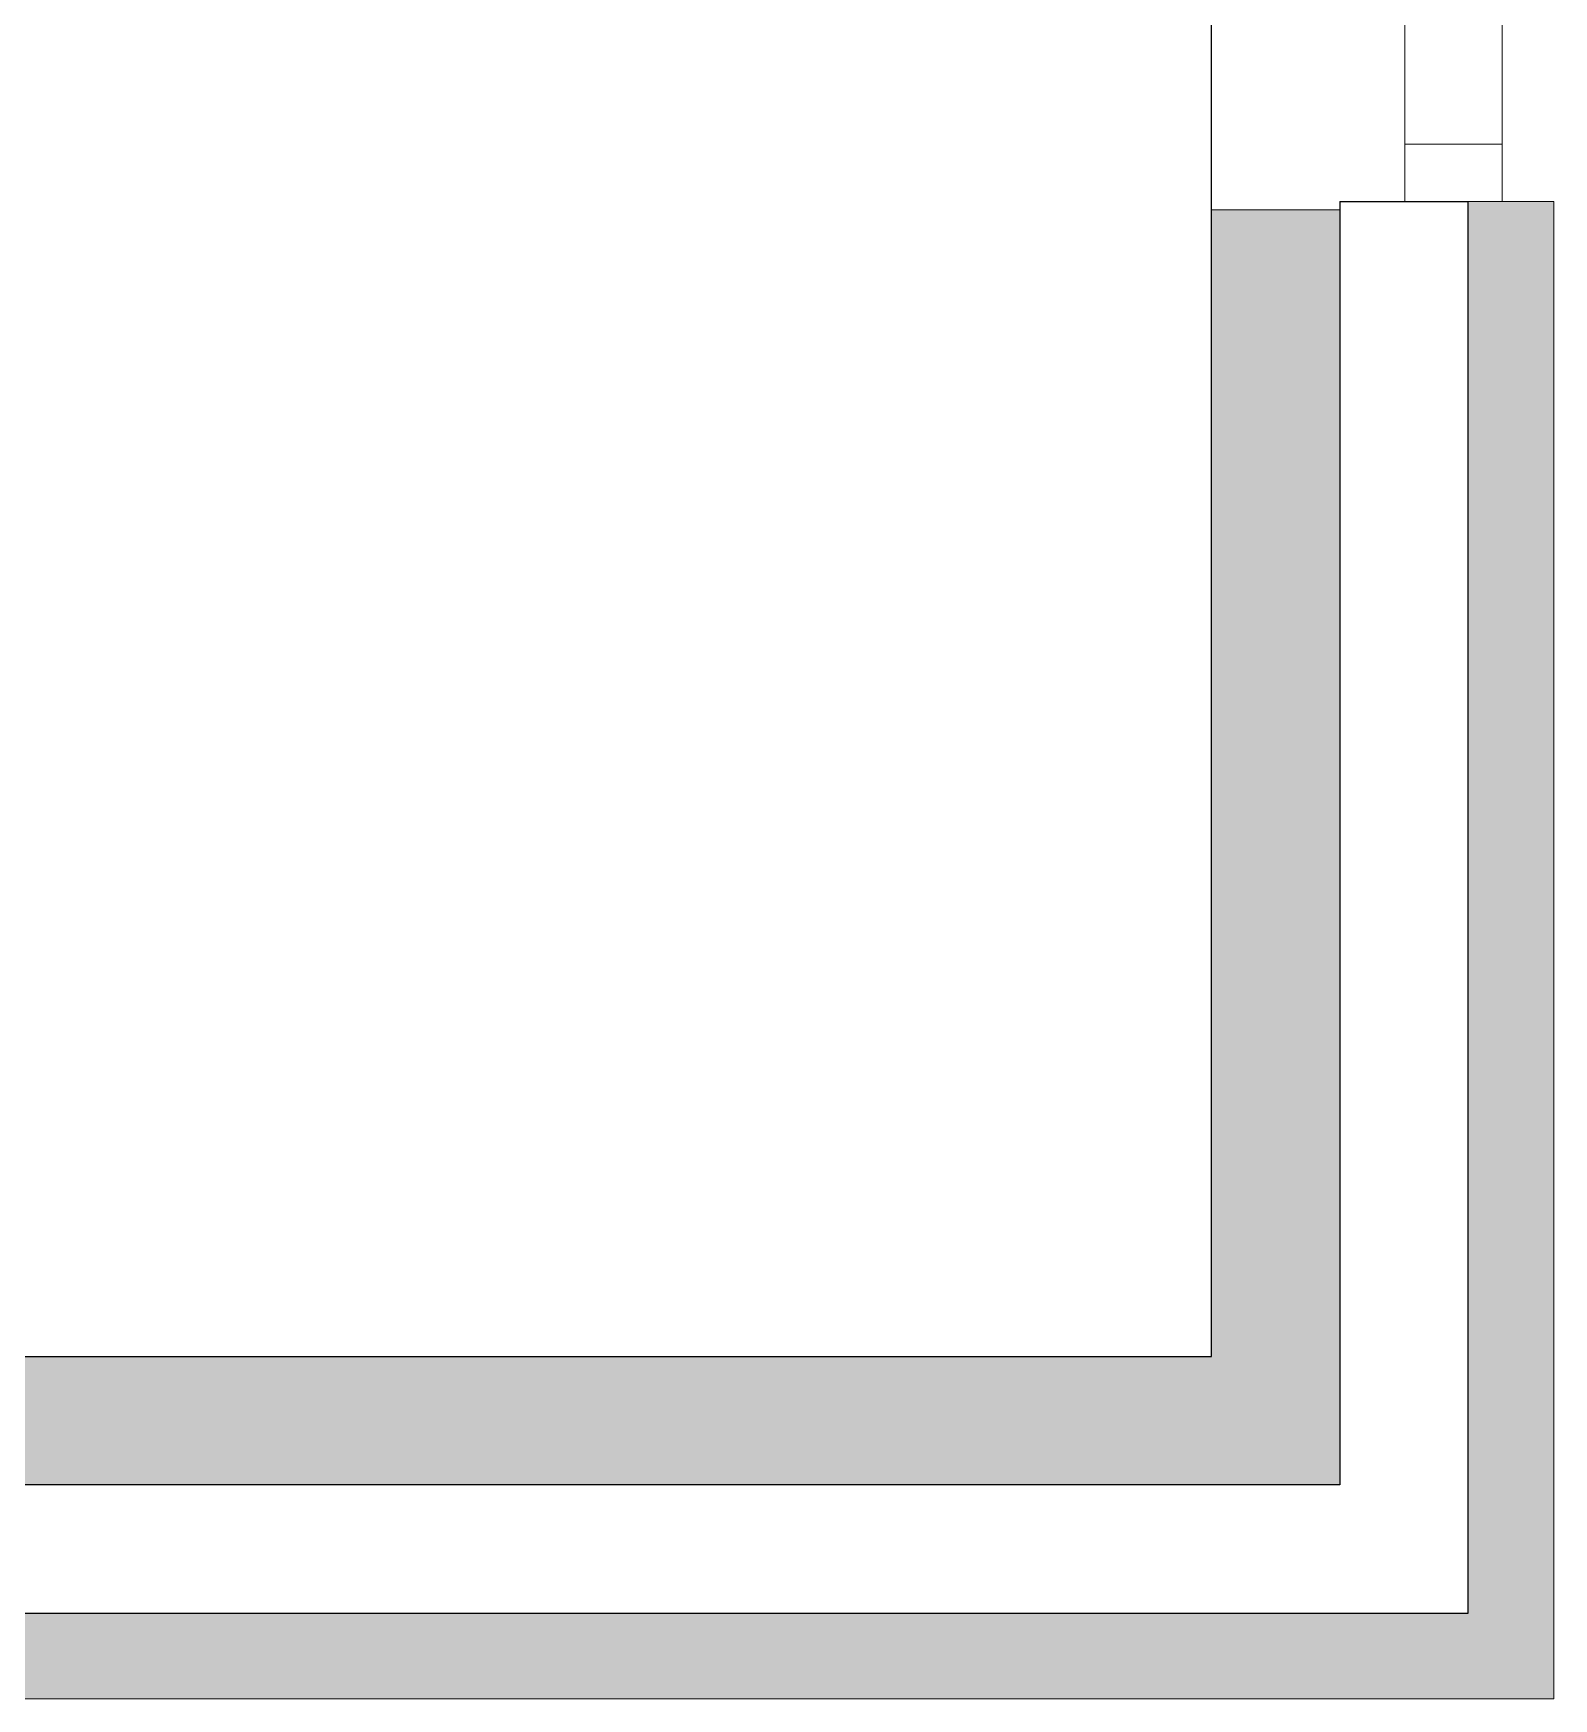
# Model space of a CAD drawing. Header units: millimetres. Extents: x -245 to 49755, y -245 to 41806.
# Drawn here: x 35538.1 to 35834.2, y 18780.1 to 19104.5 of the extents above; entities that cross this region are included whole.
import ezdxf

# ---------------------------------------------------------------- set-up
doc = ezdxf.new("R2010")
doc.units = ezdxf.units.MM
doc.linetypes.add('PUNKT2_S9', pattern=[1, 0, -1])
doc.layers.add('Standard', color=7, linetype='Continuous', lineweight=25)

msp = doc.modelspace()

# ---------------------------------------------------------------- hatches: boundary and pattern name
at = {"layer": 'Standard', "linetype": 'PUNKT2_S9', "lineweight": 18}
h = msp.add_hatch(color=9, dxfattribs=at)
h.paths.add_polyline_path([(35792.5, 19366.73), (35792.5, 19646.73), (35767.5, 19646.73), (35767.5, 19366.73)])
h.paths.add_polyline_path([(35792.5, 18821.73), (35792.5, 19070.06), (35767.5, 19070.06), (35767.5, 18821.73)])
h = msp.add_hatch(color=59, dxfattribs=at)
h.paths.add_polyline_path([(35834.17, 18780.06), (35834.17, 19071.73), (35817.5, 19071.73), (35817.5, 18796.73)])
h.paths.add_polyline_path([(35817.5, 19490.53), (35817.5, 19365.06), (35834.17, 19365.06), (35834.17, 19490.53)])
for color, points in [(9, [(35478.96, 18821.73), (35767.5, 18821.73), (35767.5, 18846.73), (35455.84, 18846.73)]), (59, [(35517.5, 18780.06), (35834.17, 18780.06), (35817.5, 18796.73), (35502.09, 18796.73)])]:
    msp.add_hatch(color=color, dxfattribs=at).paths.add_polyline_path(points)

# ---------------------------------------------------------------- linework, layer by layer
at = {"layer": 'Standard', "color": 2, "linetype": 'Continuous', "lineweight": 18}
for p, q in [((35805.17, 19365.06), (35805.17, 19071.73)), ((35824.17, 19365.06), (35824.17, 19071.73)), ((35824.17, 19082.9), (35805.17, 19082.9)), ((35805.17, 19082.9), (35805.17, 19071.73)), ((35824.17, 19071.73), (35824.17, 19082.9)), ((35805.17, 19071.73), (35824.17, 19071.73))]:
    msp.add_line(p, q, dxfattribs=at)
at = {"layer": 'Standard', "color": 7, "linetype": 'Continuous', "lineweight": -3}
for p, q in [((35767.5, 18846.73), (35767.5, 19361.51)), ((35811.67, 19071.73), (35817.5, 19071.73)), ((35817.5, 18796.73), (35817.5, 19071.73)), ((34517.5, 18846.73), (35767.5, 18846.73)), ((35502.09, 18796.73), (35817.5, 18796.73))]:
    msp.add_line(p, q, dxfattribs=at)
at = {"layer": 'Standard', "color": 51, "linetype": 'Continuous', "lineweight": -3}
for p, q in [((35792.5, 19071.73), (35805.17, 19071.73)), ((35792.5, 19071.73), (35792.5, 19070.06)), ((35805.17, 19071.73), (35811.67, 19071.73)), ((35792.5, 19070.06), (35792.5, 18821.73)), ((35792.5, 18821.73), (35478.96, 18821.73))]:
    msp.add_line(p, q, dxfattribs=at)
at = {"layer": 'Standard', "color": 36, "linetype": 'Continuous', "lineweight": 18}
for p, q in [((35817.5, 19071.73), (35824.17, 19071.73)), ((35817.5, 19071.73), (35817.5, 18796.73)), ((35824.17, 19071.73), (35834.17, 19071.73)), ((35834.17, 18780.06), (35834.17, 19071.73)), ((35817.5, 18796.73), (35502.09, 18796.73)), ((35517.5, 18780.06), (35834.17, 18780.06))]:
    msp.add_line(p, q, dxfattribs=at)
at = {"layer": 'Standard', "color": 253, "linetype": 'Continuous', "lineweight": 18}
for p, q in [((35767.5, 19070.06), (35767.5, 18846.73)), ((35767.5, 19070.06), (35792.5, 19070.06)), ((35792.5, 18846.73), (35792.5, 19070.06)), ((35767.5, 18846.73), (35455.84, 18846.73)), ((35792.5, 18821.73), (35792.5, 18846.73)), ((35478.96, 18821.73), (35767.5, 18821.73)), ((35767.5, 18821.73), (35792.5, 18821.73))]:
    msp.add_line(p, q, dxfattribs=at)

doc.saveas('drawing.dxf')
